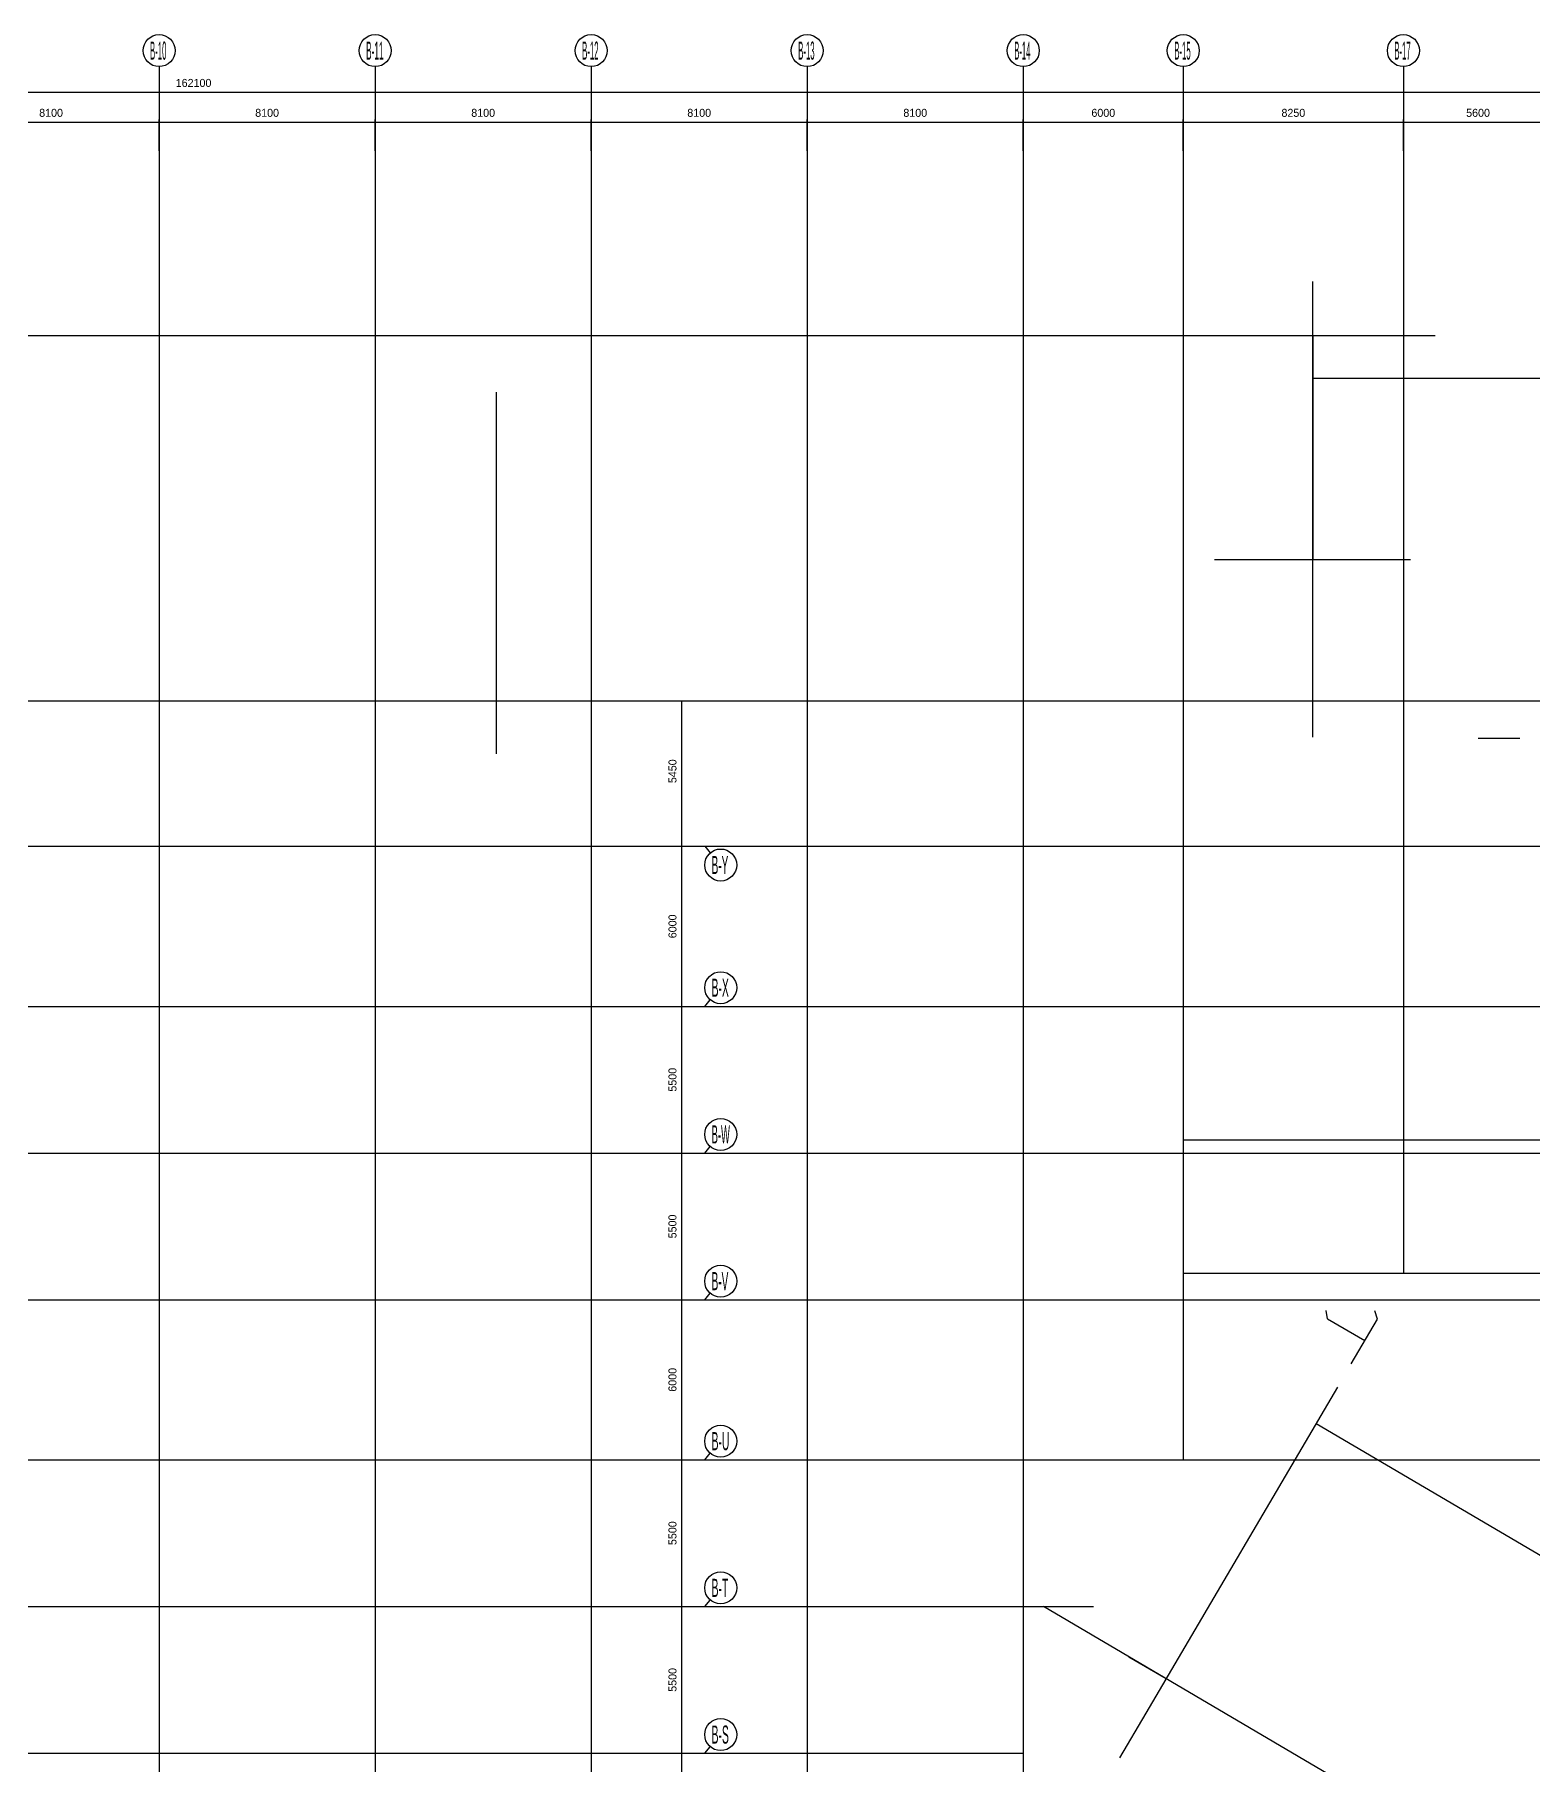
# Model space of a CAD drawing. Extents: x 25452 to 377797, y -68211 to 223293.
# Drawn here: x 97611 to 153803, y 158408 to 223293 of the extents above; entities that cross this region are included whole.
import ezdxf

# ---------------------------------------------------------------- set-up
doc = ezdxf.new("R2010")
doc.units = 0
doc.header["$LTSCALE"] = 100
doc.layers.add('dote', color=253, linetype='Continuous')
doc.layers.add('Z-AXIS', color=3, linetype='Continuous')
doc.styles.add('汉字', font='汉字')
doc.dimstyles.get("Standard").update_dxf_attribs({"dimtxt": 300, "dimasz": 100, "dimexe": 100, "dimexo": 250, "dimgap": 100, "dimtad": 0, "dimtoh": 1, "dimdec": 0, "dimzin": 0, "dimdsep": 46, "dimcen": 0.09, "dimclre": 7, "dimclrt": 7, "dimadec": 3, "dimazin": 0, "dimtfac": 1, "dimtdec": 4, "dimtofl": 0, "dimtmove": 0, "dimatfit": 3, "dimfxl": 1, "dimtolj": 1, "dimtzin": 0, "dimarcsym": 0})

# ---------------------------------------------------------------- blocks, each defined once
blk = doc.blocks.new('*D87')
at = {"layer": 'Z-AXIS', "color": 7, "linetype": 'ByBlock', "lineweight": -2}
for p, q in [((120866, 158863), (121977, 158863)), ((120866, 152863), (121977, 152863))]:
    blk.add_line(p, q, dxfattribs=at)
at = {"layer": 'Z-AXIS', "color": 0, "linetype": 'ByBlock', "lineweight": -2}
blk.add_line((121877, 152863), (121877, 158863), dxfattribs=at)
for points in [[(121877, 158863), (121894, 158763), (121860, 158763)], [(121877, 152863), (121860, 152963), (121894, 152963)]]:
    blk.add_solid(points, dxfattribs=at)
at = {"layer": 'Z-AXIS', "color": 7, "linetype": 'Continuous', "lineweight": -2, "insert": (121527, 155863), "char_height": 300, "width": 770, "attachment_point": 5, "rotation": 90, "style": '汉字'}
blk.add_mtext('6000', dxfattribs=at)
blk = doc.blocks.new('*D141')
at = {"layer": 'Z-AXIS', "color": 7, "linetype": 'ByBlock', "lineweight": -2}
for p, q in [((120866, 164363), (121977, 164363)), ((120866, 158863), (121977, 158863))]:
    blk.add_line(p, q, dxfattribs=at)
at = {"layer": 'Z-AXIS', "color": 0, "linetype": 'ByBlock', "lineweight": -2}
blk.add_line((121877, 158863), (121877, 164363), dxfattribs=at)
for points in [[(121877, 164363), (121894, 164263), (121860, 164263)], [(121877, 158863), (121860, 158963), (121894, 158963)]]:
    blk.add_solid(points, dxfattribs=at)
at = {"layer": 'Z-AXIS', "color": 7, "linetype": 'Continuous', "lineweight": -2, "insert": (121527, 161613), "char_height": 300, "width": 780, "attachment_point": 5, "rotation": 90, "style": '汉字'}
blk.add_mtext('5500', dxfattribs=at)
blk = doc.blocks.new('*D170')
at = {"layer": 'Z-AXIS', "color": 7, "linetype": 'ByBlock', "lineweight": -2}
for p, q in [((120866, 169863), (121977, 169863)), ((120866, 164363), (121977, 164363))]:
    blk.add_line(p, q, dxfattribs=at)
at = {"layer": 'Z-AXIS', "color": 0, "linetype": 'ByBlock', "lineweight": -2}
blk.add_line((121877, 164363), (121877, 169863), dxfattribs=at)
for points in [[(121877, 169863), (121894, 169763), (121860, 169763)], [(121877, 164363), (121860, 164463), (121894, 164463)]]:
    blk.add_solid(points, dxfattribs=at)
at = {"layer": 'Z-AXIS', "color": 7, "linetype": 'Continuous', "lineweight": -2, "insert": (121527, 167113), "char_height": 300, "width": 780, "attachment_point": 5, "rotation": 90, "style": '汉字'}
blk.add_mtext('5500', dxfattribs=at)
blk = doc.blocks.new('*D19')
at = {"layer": 'Z-AXIS', "color": 7, "linetype": 'ByBlock', "lineweight": -2}
for p, q in [((120866, 175863), (121977, 175863)), ((120866, 169863), (121977, 169863))]:
    blk.add_line(p, q, dxfattribs=at)
at = {"layer": 'Z-AXIS', "color": 0, "linetype": 'ByBlock', "lineweight": -2}
blk.add_line((121877, 169863), (121877, 175863), dxfattribs=at)
for points in [[(121877, 175863), (121894, 175763), (121860, 175763)], [(121877, 169863), (121860, 169963), (121894, 169963)]]:
    blk.add_solid(points, dxfattribs=at)
at = {"layer": 'Z-AXIS', "color": 7, "linetype": 'Continuous', "lineweight": -2, "insert": (121527, 172863), "char_height": 300, "width": 770, "attachment_point": 5, "rotation": 90, "style": '汉字'}
blk.add_mtext('6000', dxfattribs=at)
blk = doc.blocks.new('*D65')
at = {"layer": 'Z-AXIS', "color": 7, "linetype": 'ByBlock', "lineweight": -2}
for p, q in [((120866, 181363), (121977, 181363)), ((120866, 175863), (121977, 175863))]:
    blk.add_line(p, q, dxfattribs=at)
at = {"layer": 'Z-AXIS', "color": 0, "linetype": 'ByBlock', "lineweight": -2}
blk.add_line((121877, 175863), (121877, 181363), dxfattribs=at)
for points in [[(121877, 181363), (121894, 181263), (121860, 181263)], [(121877, 175863), (121860, 175963), (121894, 175963)]]:
    blk.add_solid(points, dxfattribs=at)
at = {"layer": 'Z-AXIS', "color": 7, "linetype": 'Continuous', "lineweight": -2, "insert": (121527, 178613), "char_height": 300, "width": 780, "attachment_point": 5, "rotation": 90, "style": '汉字'}
blk.add_mtext('5500', dxfattribs=at)
blk = doc.blocks.new('*D116')
at = {"layer": 'Z-AXIS', "color": 7, "linetype": 'ByBlock', "lineweight": -2}
for p, q in [((120866, 186863), (121977, 186863)), ((120866, 181363), (121977, 181363))]:
    blk.add_line(p, q, dxfattribs=at)
at = {"layer": 'Z-AXIS', "color": 0, "linetype": 'ByBlock', "lineweight": -2}
blk.add_line((121877, 181363), (121877, 186863), dxfattribs=at)
for points in [[(121877, 186863), (121894, 186763), (121860, 186763)], [(121877, 181363), (121860, 181463), (121894, 181463)]]:
    blk.add_solid(points, dxfattribs=at)
at = {"layer": 'Z-AXIS', "color": 7, "linetype": 'Continuous', "lineweight": -2, "insert": (121527, 184113), "char_height": 300, "width": 780, "attachment_point": 5, "rotation": 90, "style": '汉字'}
blk.add_mtext('5500', dxfattribs=at)
blk = doc.blocks.new('*D167')
at = {"layer": 'Z-AXIS', "color": 7, "linetype": 'ByBlock', "lineweight": -2}
for p, q in [((120866, 192863), (121977, 192863)), ((120866, 186863), (121977, 186863))]:
    blk.add_line(p, q, dxfattribs=at)
at = {"layer": 'Z-AXIS', "color": 0, "linetype": 'ByBlock', "lineweight": -2}
blk.add_line((121877, 186863), (121877, 192863), dxfattribs=at)
for points in [[(121877, 192863), (121894, 192763), (121860, 192763)], [(121877, 186863), (121860, 186963), (121894, 186963)]]:
    blk.add_solid(points, dxfattribs=at)
at = {"layer": 'Z-AXIS', "color": 7, "linetype": 'Continuous', "lineweight": -2, "insert": (121527, 189863), "char_height": 300, "width": 770, "attachment_point": 5, "rotation": 90, "style": '汉字'}
blk.add_mtext('6000', dxfattribs=at)
blk = doc.blocks.new('_AXISO')
blk.add_circle((0, 0), 0.5)
blk = doc.blocks.new('*D47')
at = {"layer": 'Z-AXIS', "color": 7, "linetype": 'ByBlock', "lineweight": -2}
for p, q in [((94178, 218938), (94178, 220109)), ((102278, 218938), (102278, 220109))]:
    blk.add_line(p, q, dxfattribs=at)
at = {"layer": 'Z-AXIS', "color": 0, "linetype": 'ByBlock', "lineweight": -2}
blk.add_line((94178, 220009), (102278, 220009), dxfattribs=at)
for points in [[(94178, 220009), (94278, 220026), (94278, 219993)], [(102278, 220009), (102178, 219993), (102178, 220026)]]:
    blk.add_solid(points, dxfattribs=at)
at = {"layer": 'Z-AXIS', "color": 7, "linetype": 'Continuous', "lineweight": -2, "insert": (98228, 220359), "char_height": 300, "width": 775, "attachment_point": 5, "style": '汉字'}
blk.add_mtext('8100', dxfattribs=at)
blk = doc.blocks.new('*D92')
at = {"layer": 'Z-AXIS', "color": 7, "linetype": 'ByBlock', "lineweight": -2}
for p, q in [((102278, 218938), (102278, 220109)), ((110378, 218938), (110378, 220109))]:
    blk.add_line(p, q, dxfattribs=at)
at = {"layer": 'Z-AXIS', "color": 0, "linetype": 'ByBlock', "lineweight": -2}
blk.add_line((102278, 220009), (110378, 220009), dxfattribs=at)
for points in [[(102278, 220009), (102378, 220026), (102378, 219993)], [(110378, 220009), (110278, 219993), (110278, 220026)]]:
    blk.add_solid(points, dxfattribs=at)
at = {"layer": 'Z-AXIS', "color": 7, "linetype": 'Continuous', "lineweight": -2, "insert": (106328, 220359), "char_height": 300, "width": 775, "attachment_point": 5, "style": '汉字'}
blk.add_mtext('8100', dxfattribs=at)
blk = doc.blocks.new('*D146')
at = {"layer": 'Z-AXIS', "color": 7, "linetype": 'ByBlock', "lineweight": -2}
for p, q in [((110378, 218938), (110378, 220109)), ((118478, 218938), (118478, 220109))]:
    blk.add_line(p, q, dxfattribs=at)
at = {"layer": 'Z-AXIS', "color": 0, "linetype": 'ByBlock', "lineweight": -2}
blk.add_line((110378, 220009), (118478, 220009), dxfattribs=at)
for points in [[(110378, 220009), (110478, 220026), (110478, 219993)], [(118478, 220009), (118378, 219993), (118378, 220026)]]:
    blk.add_solid(points, dxfattribs=at)
at = {"layer": 'Z-AXIS', "color": 7, "linetype": 'Continuous', "lineweight": -2, "insert": (114428, 220359), "char_height": 300, "width": 775, "attachment_point": 5, "style": '汉字'}
blk.add_mtext('8100', dxfattribs=at)
blk = doc.blocks.new('*D1')
at = {"layer": 'Z-AXIS', "color": 7, "linetype": 'ByBlock', "lineweight": -2}
for p, q in [((118478, 218938), (118478, 220109)), ((126578, 218938), (126578, 220109))]:
    blk.add_line(p, q, dxfattribs=at)
at = {"layer": 'Z-AXIS', "color": 0, "linetype": 'ByBlock', "lineweight": -2}
blk.add_line((118478, 220009), (126578, 220009), dxfattribs=at)
for points in [[(118478, 220009), (118578, 220026), (118578, 219993)], [(126578, 220009), (126478, 219993), (126478, 220026)]]:
    blk.add_solid(points, dxfattribs=at)
at = {"layer": 'Z-AXIS', "color": 7, "linetype": 'Continuous', "lineweight": -2, "insert": (122528, 220359), "char_height": 300, "width": 775, "attachment_point": 5, "style": '汉字'}
blk.add_mtext('8100', dxfattribs=at)
blk = doc.blocks.new('*D100')
at = {"layer": 'Z-AXIS', "color": 7, "linetype": 'ByBlock', "lineweight": -2}
for p, q in [((50278, 219173), (50278, 221230)), ((212378, 219173), (212378, 221230))]:
    blk.add_line(p, q, dxfattribs=at)
at = {"layer": 'Z-AXIS', "color": 0, "linetype": 'ByBlock', "lineweight": -2}
blk.add_line((50278, 221130), (212378, 221130), dxfattribs=at)
for points in [[(50278, 221130), (50378, 221147), (50378, 221114)], [(212378, 221130), (212278, 221114), (212278, 221147)]]:
    blk.add_solid(points, dxfattribs=at)
at = {"layer": 'Z-AXIS', "color": 7, "linetype": 'Continuous', "lineweight": -2, "insert": (103570, 221480), "char_height": 300, "width": 1106.67, "attachment_point": 5, "style": '汉字'}
blk.add_mtext('162100', dxfattribs=at)
blk = doc.blocks.new('*D69')
at = {"layer": 'Z-AXIS', "color": 7, "linetype": 'ByBlock', "lineweight": -2}
for p, q in [((120866, 198313), (121977, 198313)), ((120866, 192863), (121977, 192863))]:
    blk.add_line(p, q, dxfattribs=at)
at = {"layer": 'Z-AXIS', "color": 0, "linetype": 'ByBlock', "lineweight": -2}
blk.add_line((121877, 192863), (121877, 198313), dxfattribs=at)
for points in [[(121877, 198313), (121894, 198213), (121860, 198213)], [(121877, 192863), (121860, 192963), (121894, 192963)]]:
    blk.add_solid(points, dxfattribs=at)
at = {"layer": 'Z-AXIS', "color": 7, "linetype": 'Continuous', "lineweight": -2, "insert": (121527, 195678), "char_height": 300, "width": 785, "attachment_point": 5, "rotation": 90, "style": '汉字'}
blk.add_mtext('5450', dxfattribs=at)
blk = doc.blocks.new('*D117')
at = {"layer": 'Z-AXIS', "color": 7, "linetype": 'ByBlock', "lineweight": -2}
for p, q in [((126578, 218938), (126578, 220109)), ((134678, 218938), (134678, 220109))]:
    blk.add_line(p, q, dxfattribs=at)
at = {"layer": 'Z-AXIS', "color": 0, "linetype": 'ByBlock', "lineweight": -2}
blk.add_line((126578, 220009), (134678, 220009), dxfattribs=at)
for points in [[(126578, 220009), (126678, 220026), (126678, 219993)], [(134678, 220009), (134578, 219993), (134578, 220026)]]:
    blk.add_solid(points, dxfattribs=at)
at = {"layer": 'Z-AXIS', "color": 7, "linetype": 'Continuous', "lineweight": -2, "insert": (130628, 220359), "char_height": 300, "width": 775, "attachment_point": 5, "style": '汉字'}
blk.add_mtext('8100', dxfattribs=at)
blk = doc.blocks.new('*D168')
at = {"layer": 'Z-AXIS', "color": 7, "linetype": 'ByBlock', "lineweight": -2}
for p, q in [((134678, 218938), (134678, 220109)), ((140678, 218938), (140678, 220109))]:
    blk.add_line(p, q, dxfattribs=at)
at = {"layer": 'Z-AXIS', "color": 0, "linetype": 'ByBlock', "lineweight": -2}
blk.add_line((134678, 220009), (140678, 220009), dxfattribs=at)
for points in [[(134678, 220009), (134778, 220026), (134778, 219993)], [(140678, 220009), (140578, 219993), (140578, 220026)]]:
    blk.add_solid(points, dxfattribs=at)
at = {"layer": 'Z-AXIS', "color": 7, "linetype": 'Continuous', "lineweight": -2, "insert": (137678, 220359), "char_height": 300, "width": 770, "attachment_point": 5, "style": '汉字'}
blk.add_mtext('6000', dxfattribs=at)
blk = doc.blocks.new('*D16')
at = {"layer": 'Z-AXIS', "color": 7, "linetype": 'ByBlock', "lineweight": -2}
for p, q in [((140678, 218938), (140678, 220109)), ((148928, 218938), (148928, 220109))]:
    blk.add_line(p, q, dxfattribs=at)
at = {"layer": 'Z-AXIS', "color": 0, "linetype": 'ByBlock', "lineweight": -2}
blk.add_line((140678, 220009), (148928, 220009), dxfattribs=at)
for points in [[(140678, 220009), (140778, 220026), (140778, 219993)], [(148928, 220009), (148828, 219993), (148828, 220026)]]:
    blk.add_solid(points, dxfattribs=at)
at = {"layer": 'Z-AXIS', "color": 7, "linetype": 'Continuous', "lineweight": -2, "insert": (144803, 220359), "char_height": 300, "width": 780, "attachment_point": 5, "style": '汉字'}
blk.add_mtext('8250', dxfattribs=at)
blk = doc.blocks.new('*D73')
at = {"layer": 'Z-AXIS', "color": 7, "linetype": 'ByBlock', "lineweight": -2}
for p, q in [((148928, 218938), (148928, 220109)), ((154528, 218938), (154528, 220109))]:
    blk.add_line(p, q, dxfattribs=at)
at = {"layer": 'Z-AXIS', "color": 0, "linetype": 'ByBlock', "lineweight": -2}
blk.add_line((148928, 220009), (154528, 220009), dxfattribs=at)
for points in [[(148928, 220009), (149028, 220026), (149028, 219993)], [(154528, 220009), (154428, 219993), (154428, 220026)]]:
    blk.add_solid(points, dxfattribs=at)
at = {"layer": 'Z-AXIS', "color": 7, "linetype": 'Continuous', "lineweight": -2, "insert": (151728, 220359), "char_height": 300, "width": 775, "attachment_point": 5, "style": '汉字'}
blk.add_mtext('5600', dxfattribs=at)

msp = doc.modelspace()

# ---------------------------------------------------------------- linework, layer by layer
at = {"layer": 'dote'}
for p, q in [((102278, 218688), (102278, 63862.7)), ((110378, 218688), (110378, 65362.7)), ((118477.6, 218687.9), (118477.6, 63864)), ((126578, 218688), (126578, 65862.7)), ((134678, 218688), (134678, 60862.7)), ((140677.6, 218687.9), (140677.6, 169862.7)), ((148927.6, 218687.9), (148927.6, 176862.7)), ((145527.6, 196954.1), (145527.6, 214035.5)), ((94177.6, 212012.7), (150121.4, 212012.7)), ((145527.6, 212012.7), (145527.6, 203612.7)), ((145527.6, 210412.7), (163727.6, 210412.7)), ((114927.6, 196328.4), (114927.6, 209890.4)), ((141848, 203612.7), (149197.6, 203612.7)), ((85527.6, 198312.7), (154777.6, 198312.7)), ((50277.6, 192862.7), (219938.2, 192862.7)), ((44377.6, 186862.7), (219938.2, 186862.7)), ((140677.6, 181862.7), (161589, 181862.7)), ((44598.4, 181362.7), (219938.2, 181362.7)), ((140677.6, 176862.7), (161589, 176862.7)), ((44598.4, 175862.7), (219938.2, 175862.7)), ((146454, 172583.5), (139273, 160370.5)), ((145657.1, 171228.2), (197960.8, 140474.7)), ((89462.8, 169862.7), (219938.2, 169862.7)), ((89462.8, 164362.7), (137309.3, 164362.7)), ((200243.4, 126256.1), (135433.8, 164362.7)), ((80077.6, 158862.7), (134677.6, 158862.7))]:
    msp.add_line(p, q, dxfattribs=at)
at = {"layer": 'Z-AXIS'}
for p, q in [((102277.6, 222093.4), (102277.6, 218687.9)), ((102277.6, 222093.4), (102277.6, 218687.9)), ((110377.6, 222093.4), (110377.6, 218687.9)), ((110377.6, 222093.4), (110377.6, 218687.9)), ((110377.6, 222093.4), (110377.6, 218687.9)), ((118477.6, 222093.4), (118477.6, 218687.9)), ((118477.6, 222093.4), (118477.6, 218687.9)), ((118477.6, 222093.4), (118477.6, 218687.9)), ((126577.6, 222093.4), (126577.6, 218687.9)), ((126577.6, 222093.4), (126577.6, 218687.9)), ((126577.6, 222093.4), (126577.6, 218687.9)), ((134677.6, 222093.4), (134677.6, 218687.9)), ((134677.6, 222093.4), (134677.6, 218687.9)), ((134677.6, 222093.4), (134677.6, 218687.9)), ((140677.6, 222093.4), (140677.6, 218687.9)), ((140677.6, 222093.4), (140677.6, 218687.9)), ((140677.6, 222093.4), (140677.6, 218687.9)), ((148927.6, 222093.4), (148927.6, 218687.9)), ((148927.6, 222093.4), (148927.6, 218687.9)), ((148927.6, 222093.4), (148927.6, 218687.9)), ((151736.2, 196912.7), (153298.2, 196912.7)), ((120865.6, 192862.7), (122733.2, 192862.7)), ((122733.2, 192862.7), (122942.7, 192618.3)), ((122733.2, 186862.7), (122942.7, 187107.2)), ((120865.6, 186862.7), (122733.2, 186862.7)), ((120865.6, 181362.7), (122733.2, 181362.7)), ((122733.2, 181362.7), (122942.7, 181607.2)), ((120865.6, 175862.7), (122733.2, 175862.7)), ((122733.2, 175862.7), (122942.7, 176107.2)), ((146088.6, 175150.7), (146031.8, 175467.6)), ((147958.7, 175142.6), (147854.1, 175447.2)), ((146088.6, 175150.7), (147481.8, 174331.5)), ((146968, 173457.8), (147958.7, 175142.6)), ((122733.2, 169862.7), (122942.7, 170107.2)), ((120865.6, 169862.7), (122733.2, 169862.7)), ((120865.6, 164362.7), (122733.2, 164362.7)), ((122733.2, 164362.7), (122942.7, 164607.2)), ((138637.8, 162478.9), (140031, 161659.7)), ((139273, 160370.5), (138282.3, 158685.7)), ((122733.2, 158862.7), (122942.7, 159107.2)), ((120865.6, 158862.7), (122733.2, 158862.7))]:
    msp.add_line(p, q, dxfattribs=at)

# ---------------------------------------------------------------- block references
ref = msp.add_blockref('_AXISO', (102277.6, 222693.4), dxfattribs=dict(at, xscale=1199.999999999997, yscale=1200, rotation=359.9996457873846))
ref.add_attrib('A', 'B-10', (101938.2, 222354), dxfattribs={"height": 678.82, "style": '汉字', "width": 0.320988})
ref = msp.add_blockref('_AXISO', (110377.6, 222693.4), dxfattribs=dict(at, xscale=1199.999999999997, yscale=1200, rotation=359.9996457873846))
ref.add_attrib('A', 'B-11', (110038.2, 222354), dxfattribs={"height": 678.82, "style": '汉字', "width": 0.342105})
ref = msp.add_blockref('_AXISO', (118477.6, 222693.4), dxfattribs=dict(at, xscale=1199.999999999997, yscale=1200, rotation=359.9996457873846))
ref.add_attrib('A', 'B-12', (118138.2, 222354), dxfattribs={"height": 678.82, "style": '汉字', "width": 0.320988})
ref = msp.add_blockref('_AXISO', (126577.6, 222693.4), dxfattribs=dict(at, xscale=1199.999999999997, yscale=1200, rotation=359.9996457873846))
ref.add_attrib('A', 'B-13', (126238.2, 222354), dxfattribs={"height": 678.82, "style": '汉字', "width": 0.320988})
ref = msp.add_blockref('_AXISO', (134677.6, 222693.4), dxfattribs=dict(at, xscale=1199.999999999997, yscale=1200, rotation=359.9996457873846))
ref.add_attrib('A', 'B-14', (134338.2, 222354), dxfattribs={"height": 678.82, "style": '汉字', "width": 0.317073})
ref = msp.add_blockref('_AXISO', (140677.6, 222693.4), dxfattribs=dict(at, xscale=1199.999999999997, yscale=1200, rotation=359.9996457873846))
ref.add_attrib('A', 'B-15', (140338.2, 222354), dxfattribs={"height": 678.82, "style": '汉字', "width": 0.320988})
ref = msp.add_blockref('_AXISO', (148927.6, 222693.4), dxfattribs=dict(at, xscale=1199.999999999997, yscale=1200, rotation=359.9996457873846))
ref.add_attrib('A', 'B-17', (148588.2, 222354), dxfattribs={"height": 678.82, "style": '汉字', "width": 0.320988})
ref = msp.add_blockref('_AXISO', (123333.2, 192162.7), dxfattribs=dict(at, xscale=1199.999999999997, yscale=1200, rotation=359.9996457873846))
ref.add_attrib('A', 'B-Y', (122993.7, 191823.3), dxfattribs={"height": 678.82, "style": '汉字', "width": 0.412698})
ref = msp.add_blockref('_AXISO', (123333.2, 187562.7), dxfattribs=dict(at, xscale=1199.999999999997, yscale=1200, rotation=359.9996457873846))
ref.add_attrib('A', 'B-X', (122993.7, 187223.3), dxfattribs={"height": 678.82, "style": '汉字', "width": 0.42623})
ref = msp.add_blockref('_AXISO', (123333.2, 182062.7), dxfattribs=dict(at, xscale=1199.999999999997, yscale=1200, rotation=359.9996457873846))
ref.add_attrib('A', 'B-W', (122993.7, 181723.3), dxfattribs={"height": 678.82, "style": '汉字', "width": 0.38806})
ref = msp.add_blockref('_AXISO', (123333.2, 176562.7), dxfattribs=dict(at, xscale=1199.999999999997, yscale=1200, rotation=359.9996457873846))
ref.add_attrib('A', 'B-V', (122993.7, 176223.3), dxfattribs={"height": 678.82, "style": '汉字', "width": 0.412698})
ref = msp.add_blockref('_AXISO', (123333.2, 170562.7), dxfattribs=dict(at, xscale=1199.999999999997, yscale=1200, rotation=359.9996457873846))
ref.add_attrib('A', 'B-U', (122993.7, 170223.3), dxfattribs={"height": 678.82, "style": '汉字', "width": 0.42623})
ref = msp.add_blockref('_AXISO', (123333.2, 165062.7), dxfattribs=dict(at, xscale=1199.999999999997, yscale=1200, rotation=359.9996457873846))
ref.add_attrib('A', 'B-T', (122993.7, 164723.3), dxfattribs={"height": 678.82, "style": '汉字', "width": 0.42623})
ref = msp.add_blockref('_AXISO', (123333.2, 159562.7), dxfattribs=dict(at, xscale=1199.999999999997, yscale=1200, rotation=359.9996457873846))
ref.add_attrib('A', 'B-S', (122993.7, 159223.3), dxfattribs={"height": 678.82, "style": '汉字', "width": 0.42623})

# ---------------------------------------------------------------- dimensions: what is measured, and where the dimension line sits
for base, p1, p2, picture, middle in [((212377.6, 221130.3), (50277.6, 218923.1), (212377.6, 218923.1), '*D100', (103570.2, 221480.3)), ((102277.6, 220009.4), (94177.6, 218687.9), (102277.6, 218687.9), '*D47', (98227.6, 220359.4)), ((110377.6, 220009.4), (102277.6, 218687.9), (110377.6, 218687.9), '*D92', (106327.6, 220359.4)), ((118477.6, 220009.4), (110377.6, 218687.9), (118477.6, 218687.9), '*D146', (114427.6, 220359.4)), ((126577.6, 220009.4), (118477.6, 218687.9), (126577.6, 218687.9), '*D1', (122527.6, 220359.4)), ((134677.6, 220009.4), (126577.6, 218687.9), (134677.6, 218687.9), '*D117', (130627.6, 220359.4)), ((140677.6, 220009.4), (134677.6, 218687.9), (140677.6, 218687.9), '*D168', (137677.6, 220359.4)), ((148927.6, 220009.4), (140677.6, 218687.9), (148927.6, 218687.9), '*D16', (144802.6, 220359.4)), ((154527.6, 220009.4), (148927.6, 218687.9), (154527.6, 218687.9), '*D73', (151727.6, 220359.4))]:
    dim = msp.add_linear_dim(base=base, p1=p1, p2=p2, dimstyle='Standard', dxfattribs=at)
    dim.commit()
    dim.dimension.update_dxf_attribs({"geometry": picture, "text_midpoint": middle})
for base, p1, p2, picture, middle in [((121877.1, 198312.7), (120615.6, 192862.7), (120615.6, 198312.7), '*D69', (121527.1, 195677.7)), ((121877.1, 192862.7), (120615.6, 186862.7), (120615.6, 192862.7), '*D167', (121527.1, 189862.7)), ((121877.1, 186862.7), (120615.6, 181362.7), (120615.6, 186862.7), '*D116', (121527.1, 184112.7)), ((121877.1, 181362.7), (120615.6, 175862.7), (120615.6, 181362.7), '*D65', (121527.1, 178612.7)), ((121877.1, 175862.7), (120615.6, 169862.7), (120615.6, 175862.7), '*D19', (121527.1, 172862.7)), ((121877.1, 169862.7), (120615.6, 164362.7), (120615.6, 169862.7), '*D170', (121527.1, 167112.7)), ((121877.1, 164362.7), (120615.6, 158862.7), (120615.6, 164362.7), '*D141', (121527.1, 161612.7)), ((121877.1, 158862.7), (120615.6, 152862.7), (120615.6, 158862.7), '*D87', (121527.1, 155862.7))]:
    dim = msp.add_linear_dim(base=base, p1=p1, p2=p2, angle=90, dimstyle='Standard', dxfattribs=at)
    dim.commit()
    dim.dimension.update_dxf_attribs({"geometry": picture, "text_midpoint": middle})

doc.saveas('drawing.dxf')
